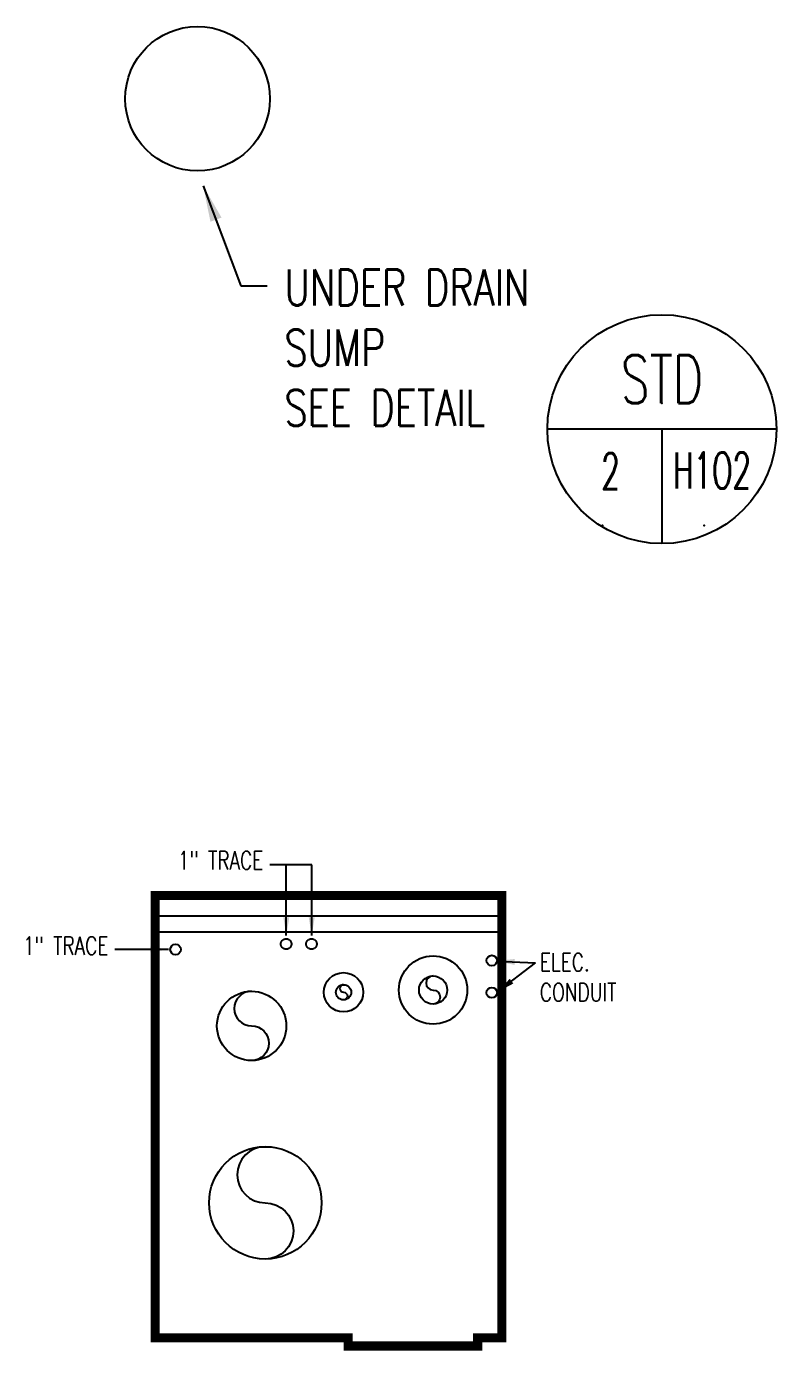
# Model space of a CAD drawing. Header units: inches. Extents: x 414 to 3373, y -413 to 990.
# Drawn here: x 1808.2 to 1901.6, y 824.8 to 989.8 of the extents above; entities that cross this region are included whole.
import ezdxf
from ezdxf.enums import TextEntityAlignment as Align

# ---------------------------------------------------------------- set-up
doc = ezdxf.new("R2010")
doc.units = ezdxf.units.IN
doc.header["$LTSCALE"] = 48
doc.header["$MEASUREMENT"] = 0
doc.linetypes.add('HWSS', pattern=[0.515625, 0.28125, -0.046875, 0.046875, -0.046875, 0.046875, -0.046875])
for name, color, linetype in [('EXST-PIPE', 253, 'Continuous'), ('EXST-TEXT', 253, 'Continuous'), ('EXST-UTLD', 251, 'Continuous'), ('MU-DCW-PIPE', 170, 'Continuous'), ('MU-LDER', 254, 'Continuous'), ('MU-NEW-TEXT', 151, 'Continuous'), ('MU-PCR-PIPE', 120, 'Continuous'), ('MU-STEM-PIPE', 230, 'Continuous'), ('MU-TEXT-LDER', 254, 'Continuous'), ('MU-TRACE-PIPE', 210, 'HWSS'), ('MU-TRACE-TEXT', 211, 'HWSS')]:
    doc.layers.add(name, color=color, linetype=linetype)
doc.styles.add('RomanS', font='romans.shx', dxfattribs={"width": 0.75})
doc.dimstyles.get("Standard").update_dxf_attribs({"dimtxt": 0.09375, "dimasz": 0.09375, "dimexe": 0.0625, "dimexo": 0.0625, "dimgap": 0.03125, "dimtad": 1, "dimdec": 8, "dimzin": 0, "dimdsep": 46, "dimlunit": 4, "dimtxsty": 'RomanS', "dimcen": 0.09, "dimclrd": 254, "dimclre": 254, "dimclrt": 256, "dimadec": 0, "dimazin": 0, "dimtfac": 1, "dimtdec": 8, "dimtofl": 0, "dimtmove": 0, "dimatfit": 3, "dimfxl": 1, "dimtolj": 1, "dimtzin": 0, "dimlwd": -1, "dimlwe": -1, "dimarcsym": 0})

# ---------------------------------------------------------------- blocks, each defined once
blk = doc.blocks.new('DTLBUBB')
at = {"linetype": 'Continuous'}
for p, q in [((0.2971, 0), (-0.2971, 0)), ((0, 0), (0, -0.2971))]:
    blk.add_line(p, q, dxfattribs=at)
blk.add_circle((0, 0), 0.2971, dxfattribs=at)
at = {"color": 250}
for p in [(0, 0.067), (-0.1543, -0.2501), (0.1099, -0.2501)]:
    blk.add_point(p, dxfattribs=at)
at = {"style": 'RomanS'}
for tag, height, width, p in [('DTL#', 0.125, 0.7, (0, 0.067)), ('WHERE_CUT', 0.0938, 0.6, (-0.1027, -0.1687)), ('WHERE_DRAWN', 0.0938, 0.6, (0.1172, -0.1687))]:
    blk.add_attdef(tag, text='', height=height, dxfattribs=dict(at, width=width)).set_placement(p, align=Align.CENTER)

msp = doc.modelspace()

# ---------------------------------------------------------------- linework, layer by layer
at = {"layer": 'EXST-PIPE'}
for p, q in [((1866.8225889, 878.96461553), (1824.82078329, 878.96461553)), ((1866.8225889, 876.96461553), (1824.82078329, 876.96461553))]:
    msp.add_line(p, q, dxfattribs=at)
for points in [[(1836.24816219, 869.59509325, 1), (1836.24816219, 865.28259325, -1), (1836.24816219, 860.97009325, -1)], [(1837.95149422, 850.23390653, 1), (1837.95149422, 843.23390653, -1), (1837.95149422, 836.23390653, -1)]]:
    msp.add_lwpolyline(points, format="xyb", dxfattribs=at)
for centre, radius in [((1826.7811914, 874.80173111), 0.6575), ((1866.13703804, 873.42102882), 0.6575), ((1836.24816219, 865.28259325), 4.3125), ((1866.13703804, 869.42194317), 0.6575), ((1837.95149422, 843.23390653), 7)]:
    msp.add_circle(centre, radius, dxfattribs=at)
at = {"layer": 'EXST-UTLD', "const_width": 1.125}
msp.add_lwpolyline([(1848.2600889, 826.40211553), (1848.2600889, 825.40211553), (1864.3850889, 825.40211553), (1864.3850889, 826.40211553), (1867.3850889, 826.40211553), (1867.3850889, 881.52711553), (1824.25828329, 881.52711553), (1824.25828329, 826.40211553)], close=True, dxfattribs=at)
at = {"layer": 'MU-DCW-PIPE'}
msp.add_circle((1829.51168624, 980.79482372), 9, dxfattribs=at)
at = {"layer": 'MU-PCR-PIPE'}
msp.add_lwpolyline([(1847.68848931, 870.41862846, 1), (1847.68848931, 869.46862846, -1), (1847.68848931, 868.51862846, -1)], format="xyb", dxfattribs=at)
for radius in [2.45, 0.95]:
    msp.add_circle((1847.68848931, 869.46862846), radius, dxfattribs=at)
at = {"layer": 'MU-STEM-PIPE'}
msp.add_lwpolyline([(1858.83354136, 871.49931734, 1), (1858.83354136, 869.74931734, -1), (1858.83354136, 867.99931734, -1)], format="xyb", dxfattribs=at)
for radius in [4.25, 1.75]:
    msp.add_circle((1858.83354136, 869.74931734), radius, dxfattribs=at)
at = {"layer": 'MU-TRACE-PIPE'}
for centre in [(1840.53737344, 875.48464545), (1843.69808865, 875.48464545)]:
    msp.add_circle(centre, 0.6575, dxfattribs=at)

# ---------------------------------------------------------------- block references
at = {"layer": 'MU-NEW-TEXT'}
ref = msp.add_blockref('DTLBUBB', (1887.32321452, 939.6291305), dxfattribs=dict(at, xscale=48, yscale=48, zscale=48))
ref.add_attrib('DTL#', 'STD', dxfattribs={"layer": '0', "height": 6, "style": 'RomanS', "width": 0.7}).set_placement((1887.32321452, 942.84564554), align=Align.CENTER)
ref.add_attrib('WHERE_CUT', '2', dxfattribs={"layer": '0', "height": 4.5, "style": 'RomanS', "width": 0.6}).set_placement((1880.92652641, 932.14097132), align=Align.CENTER)
ref.add_attrib('WHERE_DRAWN', 'H1O2', dxfattribs={"layer": '0', "height": 4.5, "style": 'RomanS', "width": 0.6}).set_placement((1893.55578534, 932.22625842), align=Align.CENTER)

# ---------------------------------------------------------------- texts
at = {"layer": 'EXST-TEXT', "char_height": 2.25, "attachment_point": 1, "style": 'RomanS'}
for s, insert, width in [('1" TRACE', (1807.79207399, 876.39484109), 18.1866919708), ('ELEC.\\PCONDUIT', (1872.12012348, 874.34511275), 20.465058104)]:
    msp.add_mtext(s, dxfattribs=dict(at, insert=insert, width=width))
at = {"layer": 'MU-NEW-TEXT', "insert": (1840.32567486, 959.52860939), "char_height": 4.5, "width": 45.0197495118, "attachment_point": 1, "style": 'RomanS'}
msp.add_mtext('UNDER DRAIN\\PSUMP \\PSEE DETAIL', dxfattribs=at)
at = {"layer": 'MU-TRACE-TEXT', "insert": (1827.06771004, 887.03450848), "char_height": 2.25, "width": 18.1866919708, "attachment_point": 1, "style": 'RomanS'}
msp.add_mtext('1" TRACE', dxfattribs=at)

# ---------------------------------------------------------------- leaders
at = {"layer": 'EXST-TEXT'}
for points in [[(1825.88442535, 874.807765), (1819.2385978, 874.807765)], [(1866.74714549, 873.36361295), (1871.57592665, 873.12569625)], [(1866.81515964, 869.48896824), (1871.57592665, 873.12569625)]]:
    msp.add_leader(points, dimstyle='Standard', override={"dimscale": 24, "dimgap": 0.03125, "dimtad": 0, "dimclrd": 0}, dxfattribs=at)
at = {"layer": 'MU-LDER'}
for points in [[(1840.5665543, 876.54918273), (1840.5665543, 885.34951997), (1838.53467201, 885.34951997)], [(1843.7272618, 876.54918273), (1843.7272618, 885.34951997), (1840.49130083, 885.34951997)]]:
    msp.add_leader(points, dimstyle='Standard', override={"dimscale": 24, "dimgap": 0.03125, "dimtad": 0, "dimclrd": 0}, dxfattribs=at)
at = {"layer": 'MU-TEXT-LDER'}
msp.add_leader([(1830.22292723, 969.93541566), (1834.91628034, 957.50389919), (1838.20162336, 957.50389919)], dimstyle='Standard', override={"dimscale": 48, "dimtad": 0, "dimclrd": 0}, dxfattribs=at)

doc.saveas('drawing.dxf')
